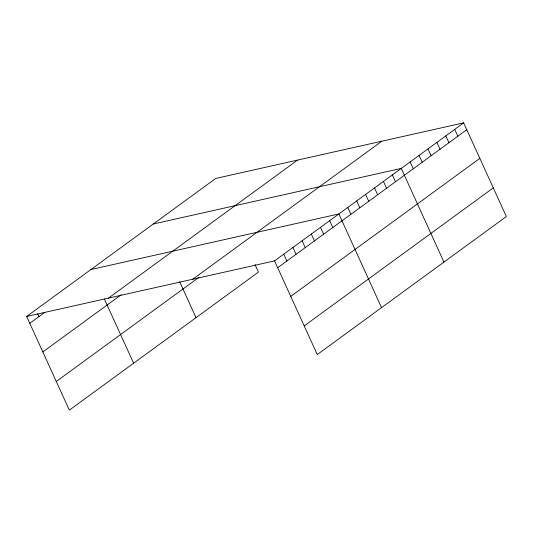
<?xml version="1.0" encoding="UTF-8"?>
<svg xmlns="http://www.w3.org/2000/svg" width="533" height="533" viewBox="0 0 533 533"><rect width="100%" height="100%" fill="white"/><g stroke="black" fill="none" stroke-linecap="round" stroke-linejoin="round"><path stroke-width="0.8" d="M26.65 316.455L215.738 178.442L463.657 122.863L506.35 216.545L317.262 354.558L274.568 260.884L26.65 316.455L69.343 410.137L258.432 272.116L254.994 264.575M29.768 323.304L44.859 312.291M108.466 298.114L297.554 160.1M42.827 351.96L121.124 294.809M192.759 279.219L381.841 141.205M56.285 381.481L198.889 277.393M274.568 260.884L463.657 122.863M277.693 267.726L466.775 129.712M290.751 296.381L479.84 158.368M304.203 325.903L493.291 187.889M153.337 223.987L401.262 168.408L443.949 262.089M90.936 269.531L338.861 213.953L381.555 307.634M454.742 129.372L457.867 136.215M445.828 135.875L448.953 142.724M436.913 142.384L440.038 149.233M427.999 148.894L431.124 155.736M419.085 155.396L422.209 162.245M410.17 161.905L413.295 168.748M392.348 174.917L395.466 181.76M383.434 181.427L386.552 188.269M374.519 187.929L377.637 194.778M365.605 194.438L368.723 201.281M356.69 200.941L359.808 207.79M347.776 207.45L350.894 214.293M329.674 220.662L332.799 227.504M320.493 227.364L323.611 234.207M311.305 234.067L314.43 240.916M302.124 240.769L305.242 247.618M292.937 247.472L296.062 254.321M283.756 254.181L286.874 261.023M179.608 281.631L196.031 317.661M104.368 299L133.63 363.206M37.703 313.857L38.956 316.595"/></g></svg>
